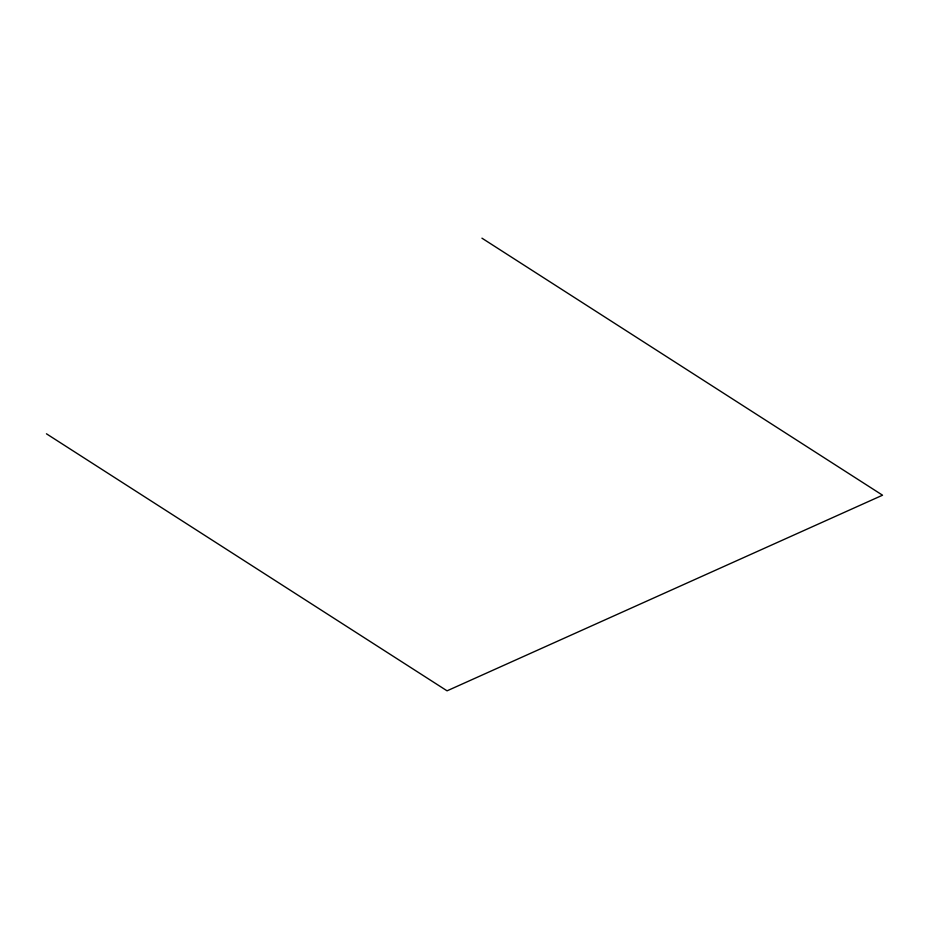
<?xml version="1.0" encoding="UTF-8"?>
<svg xmlns="http://www.w3.org/2000/svg" width="929" height="929" viewBox="0 0 929 929"><rect width="100%" height="100%" fill="white"/><g stroke="black" fill="none" stroke-linecap="round" stroke-linejoin="round"><path stroke-width="1.39" d="M481.942 238.172L882.55 495.203L447.058 690.828L46.45 433.797"/></g></svg>
